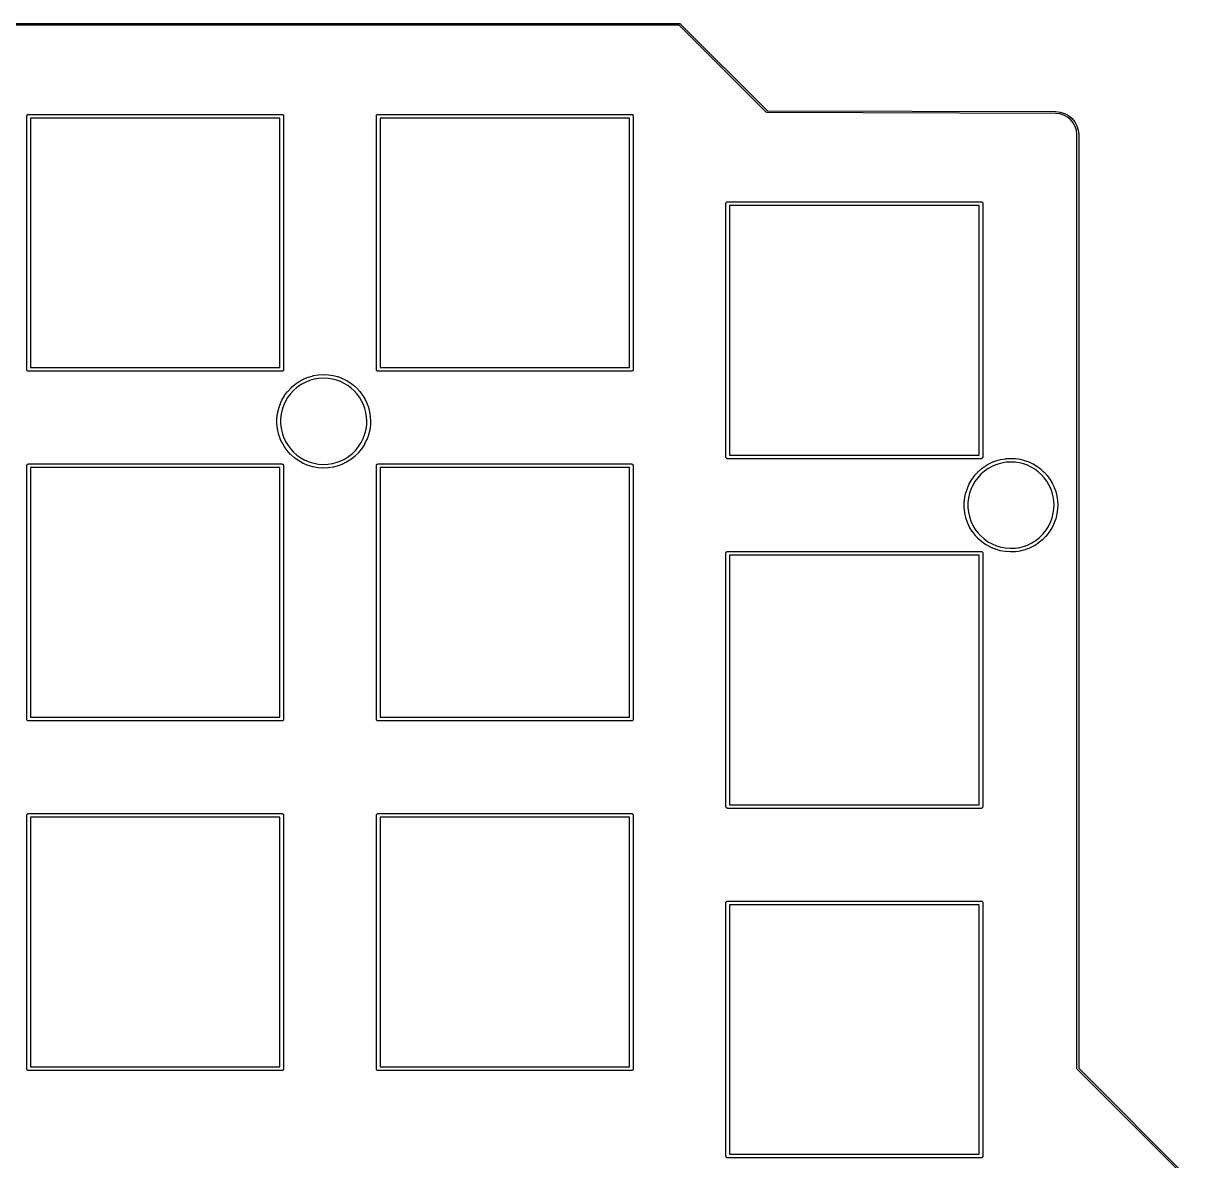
# Model space of a CAD drawing. Extents: x 42 to 225, y -149 to -35.
# Drawn here: x 142.2 to 205.9, y -96.8 to -34.8 of the extents above; entities that cross this region are included whole.
import ezdxf

# ---------------------------------------------------------------- set-up
doc = ezdxf.new("R2010")
doc.units = 0
doc.layers.add('BLACK', color=7, linetype='CONTINUOUS')

msp = doc.modelspace()

# ---------------------------------------------------------------- linework, layer by layer
at = {"layer": 'BLACK', "linetype": 'CONTINUOUS'}
for p, q in [((82.7213, -34.8396), (177.971, -34.8396)), ((177.953, -34.9396), (82.724, -34.9396)), ((182.699, -39.6857), (177.953, -34.9396)), ((177.971, -34.8396), (177.974, -34.8394)), ((177.974, -34.8394), (177.976, -34.8396)), ((177.976, -34.8396), (177.976, -34.8396)), ((177.976, -34.8396), (177.984, -34.8403)), ((177.984, -34.8403), (177.993, -34.8432)), ((177.993, -34.8432), (178.002, -34.8478)), ((178.002, -34.8478), (178.009, -34.8541)), ((178.009, -34.8541), (178.011, -34.856)), ((178.011, -34.856), (182.757, -39.6022)), ((142.397, -39.896), (142.399, -39.8764)), ((142.398, -39.9009), (142.397, -39.896)), ((142.398, -53.6909), (142.398, -39.9009)), ((142.399, -39.8764), (142.405, -39.8575)), ((142.405, -39.8575), (142.414, -39.8401)), ((142.414, -39.8401), (142.427, -39.8249)), ((142.427, -39.8249), (142.442, -39.8124)), ((142.442, -39.8124), (142.459, -39.8031)), ((142.459, -39.8031), (142.478, -39.7974)), ((142.478, -39.7974), (142.493, -39.796)), ((142.493, -39.796), (142.498, -39.7955)), ((142.498, -39.7955), (142.502, -39.796)), ((142.502, -39.796), (156.292, -39.796)), ((142.598, -39.996), (142.598, -53.5958)), ((156.197, -39.996), (142.598, -39.996)), ((156.197, -53.5958), (156.197, -39.996)), ((156.292, -39.796), (156.297, -39.7955)), ((156.297, -39.7955), (156.302, -39.796)), ((156.302, -39.796), (156.317, -39.7974)), ((156.317, -39.7974), (156.336, -39.8031)), ((156.336, -39.8031), (156.353, -39.8124)), ((156.353, -39.8124), (156.368, -39.8249)), ((156.368, -39.8249), (156.381, -39.8401)), ((156.381, -39.8401), (156.39, -39.8575)), ((156.39, -39.8575), (156.396, -39.8764)), ((156.396, -39.8764), (156.398, -39.896)), ((156.398, -39.896), (156.397, -39.9009)), ((156.397, -39.9009), (156.397, -53.6909)), ((161.447, -39.896), (161.449, -39.8764)), ((161.448, -39.9009), (161.447, -39.896)), ((161.448, -53.6909), (161.448, -39.9009)), ((161.449, -39.8764), (161.455, -39.8575)), ((161.455, -39.8575), (161.464, -39.8401)), ((161.464, -39.8401), (161.477, -39.8249)), ((161.477, -39.8249), (161.492, -39.8124)), ((161.492, -39.8124), (161.509, -39.8031)), ((161.509, -39.8031), (161.528, -39.7974)), ((161.528, -39.7974), (161.543, -39.796)), ((161.543, -39.796), (161.548, -39.7955)), ((161.548, -39.7955), (161.552, -39.796)), ((161.552, -39.796), (175.342, -39.796)), ((161.648, -39.996), (161.648, -53.5958)), ((175.247, -39.996), (161.648, -39.996)), ((175.247, -53.5958), (175.247, -39.996)), ((175.342, -39.796), (175.347, -39.7955)), ((175.347, -39.7955), (175.352, -39.796)), ((175.352, -39.796), (175.367, -39.7974)), ((175.367, -39.7974), (175.386, -39.8031)), ((175.386, -39.8031), (175.403, -39.8124)), ((175.403, -39.8124), (175.418, -39.8249)), ((175.418, -39.8249), (175.431, -39.8401)), ((175.431, -39.8401), (175.44, -39.8575)), ((175.44, -39.8575), (175.446, -39.8764)), ((175.446, -39.8764), (175.448, -39.896)), ((175.448, -39.896), (175.447, -39.9009)), ((175.447, -39.9009), (175.447, -53.6909)), ((182.701, -39.6875), (182.699, -39.6857)), ((182.703, -39.6891), (182.701, -39.6875)), ((182.703, -39.6892), (182.703, -39.6891)), ((182.705, -39.691), (182.703, -39.6892)), ((182.708, -39.6938), (182.705, -39.691)), ((182.708, -39.6939), (182.708, -39.6938)), ((182.708, -39.6938), (182.708, -39.6938)), ((182.713, -39.6963), (182.708, -39.6939)), ((182.717, -39.6985), (182.713, -39.6963)), ((182.722, -39.7), (182.717, -39.6985)), ((182.717, -39.6985), (182.717, -39.6985)), ((182.717, -39.6985), (182.717, -39.6985)), ((182.726, -39.7014), (182.722, -39.7)), ((182.731, -39.7019), (182.726, -39.7014)), ((182.726, -39.7014), (182.726, -39.7014)), ((182.726, -39.7014), (182.726, -39.7014)), ((182.734, -39.7021), (182.731, -39.7019)), ((182.736, -39.7024), (182.734, -39.7021)), ((182.734, -39.7021), (182.734, -39.7021)), ((182.739, -39.7021), (182.736, -39.7024)), ((198.462, -39.7486), (182.739, -39.7021)), ((182.757, -39.6022), (198.467, -39.6486)), ((198.69, -39.7709), (198.462, -39.7486)), ((198.467, -39.6486), (198.469, -39.6488)), ((198.469, -39.6488), (198.469, -39.6488)), ((198.469, -39.6488), (198.704, -39.6719)), ((198.906, -39.8364), (198.69, -39.7709)), ((198.704, -39.6719), (198.704, -39.6719)), ((198.704, -39.6719), (198.704, -39.6719)), ((198.704, -39.6719), (198.705, -39.672)), ((198.705, -39.672), (198.709, -39.6729)), ((198.709, -39.6729), (198.714, -39.6738)), ((198.714, -39.6738), (198.94, -39.742)), ((199.106, -39.9426), (198.906, -39.8364)), ((198.94, -39.742), (198.94, -39.742)), ((198.94, -39.742), (198.941, -39.7422)), ((198.941, -39.7422), (198.945, -39.744)), ((198.945, -39.744), (198.949, -39.7458)), ((198.949, -39.7458), (199.158, -39.8566)), ((199.282, -40.0857), (199.106, -39.9426)), ((199.158, -39.8566), (199.158, -39.8566)), ((199.158, -39.8566), (199.158, -39.857)), ((199.158, -39.857), (199.162, -39.8595)), ((199.162, -39.8595), (199.166, -39.862)), ((199.166, -39.862), (199.349, -40.0113)), ((199.426, -40.2601), (199.282, -40.0857)), ((199.349, -40.0113), (199.349, -40.0113)), ((199.349, -40.0113), (199.349, -40.0113)), ((199.349, -40.0113), (199.349, -40.0117)), ((199.349, -40.0117), (199.352, -40.0149)), ((199.352, -40.0149), (199.356, -40.0182)), ((199.356, -40.0182), (199.506, -40.2001)), ((199.534, -40.4592), (199.426, -40.2601)), ((199.506, -40.2001), (199.506, -40.2001)), ((199.506, -40.2001), (199.506, -40.2001)), ((199.506, -40.2001), (199.507, -40.2007)), ((199.507, -40.2007), (199.509, -40.2044)), ((199.509, -40.2044), (199.512, -40.2082)), ((199.512, -40.2082), (199.624, -40.4159)), ((199.601, -40.6754), (199.534, -40.4592)), ((199.624, -40.9013), (199.601, -40.6754)), ((199.624, -40.4159), (199.624, -40.4159)), ((199.624, -40.4159), (199.624, -40.416)), ((199.624, -40.416), (199.624, -40.4166)), ((199.624, -40.4166), (199.626, -40.4207)), ((199.626, -40.4207), (199.628, -40.4249)), ((199.628, -40.4249), (199.698, -40.6505)), ((199.698, -40.6505), (199.698, -40.6512)), ((199.698, -40.6512), (199.699, -40.6556)), ((199.699, -40.6556), (199.699, -40.6601)), ((199.699, -40.6601), (199.724, -40.8887)), ((199.624, -91.7862), (199.624, -40.9013)), ((199.724, -40.8887), (199.724, -40.8888)), ((199.724, -40.8888), (199.724, -40.8962)), ((199.724, -40.8962), (199.724, -91.7679)), ((180.559, -44.5656), (180.578, -44.5599)), ((180.578, -44.5599), (180.593, -44.5585)), ((180.593, -44.5585), (180.598, -44.558)), ((180.598, -44.558), (180.602, -44.5585)), ((180.602, -44.5585), (194.392, -44.5585)), ((194.392, -44.5585), (194.397, -44.558)), ((194.397, -44.558), (194.402, -44.5585)), ((194.402, -44.5585), (194.417, -44.5599)), ((194.417, -44.5599), (194.436, -44.5656)), ((180.497, -44.6585), (180.499, -44.6389)), ((180.498, -44.6634), (180.497, -44.6585)), ((180.498, -58.4534), (180.498, -44.6634)), ((180.499, -44.6389), (180.505, -44.62)), ((180.505, -44.62), (180.514, -44.6026)), ((180.514, -44.6026), (180.527, -44.5874)), ((180.527, -44.5874), (180.542, -44.5749)), ((180.542, -44.5749), (180.559, -44.5656)), ((180.698, -44.7585), (180.698, -58.3583)), ((194.297, -44.7585), (180.698, -44.7585)), ((194.297, -58.3583), (194.297, -44.7585)), ((194.436, -44.5656), (194.453, -44.5749)), ((194.453, -44.5749), (194.468, -44.5874)), ((194.468, -44.5874), (194.481, -44.6026)), ((194.481, -44.6026), (194.49, -44.62)), ((194.49, -44.62), (194.496, -44.6389)), ((194.496, -44.6389), (194.498, -44.6585)), ((194.498, -44.6585), (194.497, -44.6634)), ((194.497, -44.6634), (194.497, -58.4534)), ((142.397, -53.6958), (142.398, -53.6909)), ((142.399, -53.7154), (142.397, -53.6958)), ((142.405, -53.7342), (142.399, -53.7154)), ((142.414, -53.7516), (142.405, -53.7342)), ((142.427, -53.7668), (142.414, -53.7516)), ((142.442, -53.7793), (142.427, -53.7668)), ((142.459, -53.7886), (142.442, -53.7793)), ((142.478, -53.7943), (142.459, -53.7886)), ((142.498, -53.7963), (142.478, -53.7943)), ((142.502, -53.7958), (142.498, -53.7963)), ((156.292, -53.7958), (142.502, -53.7958)), ((142.598, -53.5958), (156.197, -53.5958)), ((156.297, -53.7963), (156.292, -53.7958)), ((156.302, -53.7958), (156.297, -53.7963)), ((156.317, -53.7943), (156.302, -53.7958)), ((156.336, -53.7886), (156.317, -53.7943)), ((156.353, -53.7793), (156.336, -53.7886)), ((156.368, -53.7668), (156.353, -53.7793)), ((156.381, -53.7516), (156.368, -53.7668)), ((156.39, -53.7342), (156.381, -53.7516)), ((156.396, -53.7154), (156.39, -53.7342)), ((156.398, -53.6958), (156.396, -53.7154)), ((156.397, -53.6909), (156.398, -53.6958)), ((157.738, -54.1129), (157.739, -54.1124)), ((157.739, -54.1124), (157.744, -54.1111)), ((157.744, -54.1111), (157.748, -54.1093)), ((157.748, -54.1093), (158.007, -54.035)), ((158.007, -54.035), (158.009, -54.0346)), ((158.009, -54.0346), (158.014, -54.0338)), ((158.014, -54.0338), (158.018, -54.0325)), ((158.018, -54.0325), (158.287, -53.9869)), ((158.287, -53.9869), (158.288, -53.9867)), ((158.288, -53.9867), (158.293, -53.9864)), ((158.293, -53.9864), (158.298, -53.9857)), ((158.298, -53.9857), (158.572, -53.9703)), ((158.572, -53.9703), (158.574, -53.97)), ((158.574, -53.97), (158.584, -53.97)), ((158.584, -53.97), (158.587, -53.9703)), ((158.587, -53.9703), (158.835, -53.9828)), ((158.835, -53.9828), (158.836, -53.9829)), ((158.836, -53.9829), (158.841, -53.9836)), ((158.841, -53.9836), (158.845, -53.9838)), ((158.845, -53.9838), (159.088, -54.0209)), ((159.088, -54.0209), (159.09, -54.0211)), ((159.09, -54.0211), (159.094, -54.0223)), ((159.094, -54.0223), (159.098, -54.0229)), ((159.098, -54.0229), (159.333, -54.0833)), ((159.333, -54.0833), (159.334, -54.0837)), ((159.334, -54.0837), (159.338, -54.0852)), ((159.338, -54.0852), (159.342, -54.0862)), ((159.342, -54.0862), (159.567, -54.1686)), ((161.447, -53.6958), (161.448, -53.6909)), ((161.449, -53.7154), (161.447, -53.6958)), ((161.455, -53.7342), (161.449, -53.7154)), ((161.464, -53.7516), (161.455, -53.7342)), ((161.477, -53.7668), (161.464, -53.7516)), ((161.492, -53.7793), (161.477, -53.7668)), ((161.509, -53.7886), (161.492, -53.7793)), ((161.528, -53.7943), (161.509, -53.7886)), ((161.548, -53.7963), (161.528, -53.7943)), ((161.552, -53.7958), (161.548, -53.7963)), ((175.342, -53.7958), (161.552, -53.7958)), ((161.648, -53.5958), (175.247, -53.5958)), ((175.347, -53.7963), (175.342, -53.7958)), ((175.352, -53.7958), (175.347, -53.7963)), ((175.367, -53.7943), (175.352, -53.7958)), ((175.386, -53.7886), (175.367, -53.7943)), ((175.403, -53.7793), (175.386, -53.7886)), ((175.418, -53.7668), (175.403, -53.7793)), ((175.431, -53.7516), (175.418, -53.7668)), ((175.44, -53.7342), (175.431, -53.7516)), ((175.446, -53.7154), (175.44, -53.7342)), ((175.448, -53.6958), (175.446, -53.7154)), ((175.447, -53.6909), (175.448, -53.6958)), ((156.617, -54.8921), (156.799, -54.6947)), ((156.799, -54.6947), (156.8, -54.6937)), ((156.8, -54.6937), (156.803, -54.6906)), ((156.803, -54.6906), (156.807, -54.6871)), ((156.807, -54.6871), (157.008, -54.5116)), ((157.135, -54.6661), (156.942, -54.8344)), ((157.008, -54.5116), (157.009, -54.5107)), ((157.009, -54.5107), (157.013, -54.508)), ((157.013, -54.508), (157.017, -54.5049)), ((157.017, -54.5049), (157.236, -54.3527)), ((157.346, -54.52), (157.135, -54.6661)), ((157.236, -54.3527), (157.237, -54.3519)), ((157.237, -54.3519), (157.241, -54.3496)), ((157.241, -54.3496), (157.245, -54.347)), ((157.245, -54.347), (157.48, -54.2193)), ((157.571, -54.3976), (157.346, -54.52)), ((157.48, -54.2193), (157.481, -54.2187)), ((157.481, -54.2187), (157.485, -54.2169)), ((157.485, -54.2169), (157.49, -54.2146)), ((157.49, -54.2146), (157.738, -54.1129)), ((157.808, -54.3001), (157.571, -54.3976)), ((158.057, -54.2288), (157.808, -54.3001)), ((158.315, -54.185), (158.057, -54.2288)), ((158.58, -54.1701), (158.315, -54.185)), ((158.82, -54.1823), (158.58, -54.1701)), ((159.053, -54.2179), (158.82, -54.1823)), ((159.278, -54.2758), (159.053, -54.2179)), ((159.494, -54.3548), (159.278, -54.2758)), ((159.699, -54.4537), (159.494, -54.3548)), ((159.567, -54.1686), (159.569, -54.1691)), ((159.569, -54.1691), (159.572, -54.171)), ((159.572, -54.171), (159.576, -54.1724)), ((159.576, -54.1724), (159.791, -54.2756)), ((159.893, -54.5714), (159.699, -54.4537)), ((159.791, -54.2756), (159.792, -54.2762)), ((159.792, -54.2762), (159.795, -54.2784)), ((159.795, -54.2784), (159.799, -54.2802)), ((159.799, -54.2802), (160.001, -54.403)), ((160.074, -54.7067), (159.893, -54.5714)), ((160.001, -54.403), (160.002, -54.4037)), ((160.002, -54.4037), (160.005, -54.4062)), ((160.005, -54.4062), (160.009, -54.4083)), ((160.009, -54.4083), (160.198, -54.5494)), ((160.241, -54.8584), (160.074, -54.7067)), ((160.198, -54.5494), (160.199, -54.5502)), ((160.199, -54.5502), (160.202, -54.553)), ((160.202, -54.553), (160.205, -54.5555)), ((160.205, -54.5555), (160.379, -54.7136)), ((160.379, -54.7136), (160.38, -54.7145)), ((160.38, -54.7145), (160.383, -54.7176)), ((160.383, -54.7176), (160.386, -54.7203)), ((160.386, -54.7203), (160.544, -54.8943)), ((156.225, -55.5407), (156.302, -55.3729)), ((156.302, -55.3729), (156.303, -55.3716)), ((156.303, -55.3716), (156.305, -55.3682)), ((156.305, -55.3682), (156.306, -55.3646)), ((156.306, -55.3646), (156.443, -55.1277)), ((156.443, -55.1277), (156.444, -55.1265)), ((156.444, -55.1265), (156.447, -55.1226)), ((156.447, -55.1226), (156.449, -55.1184)), ((156.449, -55.1184), (156.61, -54.9006)), ((156.613, -55.2325), (156.482, -55.4605)), ((156.61, -54.8994), (156.614, -54.8959)), ((156.61, -54.9006), (156.61, -54.8994)), ((156.767, -55.0236), (156.613, -55.2325)), ((156.614, -54.8959), (156.617, -54.8921)), ((156.942, -54.8344), (156.767, -55.0236)), ((160.393, -55.0253), (160.241, -54.8584)), ((160.528, -55.2062), (160.393, -55.0253)), ((160.646, -55.4), (160.528, -55.2062)), ((160.544, -54.8943), (160.545, -54.8954)), ((160.545, -54.8954), (160.547, -54.8987)), ((160.547, -54.8987), (160.55, -54.9017)), ((160.55, -54.9017), (160.691, -55.0903)), ((160.691, -55.0903), (160.692, -55.0914)), ((160.692, -55.0914), (160.694, -55.095)), ((160.694, -55.095), (160.696, -55.0983)), ((160.696, -55.0983), (160.819, -55.3003)), ((160.819, -55.3003), (160.82, -55.3015)), ((160.82, -55.3015), (160.822, -55.3052)), ((160.822, -55.3052), (160.824, -55.3088)), ((160.824, -55.3088), (160.927, -55.523)), ((156.066, -56.0865), (156.127, -55.8209)), ((156.127, -55.8195), (156.129, -55.8149)), ((156.127, -55.8209), (156.127, -55.8195)), ((156.129, -55.8149), (156.13, -55.8101)), ((156.13, -55.8101), (156.221, -55.5494)), ((156.221, -55.5494), (156.222, -55.5481)), ((156.222, -55.5481), (156.224, -55.5445)), ((156.224, -55.5445), (156.225, -55.5407)), ((156.321, -55.8709), (156.263, -56.1256)), ((156.409, -55.6199), (156.321, -55.8709)), ((156.482, -55.4605), (156.409, -55.6199)), ((160.745, -55.6053), (160.646, -55.4)), ((160.824, -55.8212), (160.745, -55.6053)), ((160.881, -56.0463), (160.824, -55.8212)), ((160.927, -55.523), (160.927, -55.5242)), ((160.927, -55.5242), (160.929, -55.5282)), ((160.929, -55.5282), (160.931, -55.532)), ((160.931, -55.532), (161.013, -55.7571)), ((161.013, -55.7571), (161.014, -55.7584)), ((161.014, -55.7584), (161.015, -55.7625)), ((161.015, -55.7625), (161.016, -55.7665)), ((161.016, -55.7665), (161.076, -56.0013)), ((161.076, -56.0013), (161.077, -56.0027)), ((161.077, -56.0027), (161.077, -56.007)), ((161.077, -56.007), (161.078, -56.0112)), ((161.078, -56.0112), (161.116, -56.2544)), ((156.032, -56.6444), (156.033, -56.3764)), ((156.033, -56.6492), (156.032, -56.6444)), ((156.033, -56.375), (156.034, -56.3702)), ((156.033, -56.3764), (156.033, -56.375)), ((156.033, -56.654), (156.033, -56.6492)), ((156.033, -56.6553), (156.033, -56.654)), ((156.061, -56.9209), (156.033, -56.6553)), ((156.034, -56.3654), (156.065, -56.0974)), ((156.034, -56.3702), (156.034, -56.3654)), ((156.065, -56.096), (156.066, -56.0913)), ((156.065, -56.0974), (156.065, -56.096)), ((156.066, -56.0913), (156.066, -56.0865)), ((156.233, -56.3826), (156.232, -56.6397)), ((156.232, -56.6397), (156.259, -56.8944)), ((156.263, -56.1256), (156.233, -56.3826)), ((160.917, -56.2796), (160.881, -56.0463)), ((160.929, -56.5206), (160.917, -56.2796)), ((160.923, -56.6961), (160.929, -56.5206)), ((161.116, -56.2544), (161.116, -56.2558)), ((161.116, -56.2558), (161.116, -56.2601)), ((161.116, -56.2601), (161.117, -56.2645)), ((161.117, -56.2645), (161.129, -56.515)), ((161.129, -56.5238), (161.122, -56.7083)), ((161.129, -56.515), (161.129, -56.5164)), ((161.129, -56.5164), (161.129, -56.52)), ((161.129, -56.52), (161.129, -56.5238)), ((156.062, -56.9256), (156.061, -56.9209)), ((156.063, -56.9303), (156.062, -56.9256)), ((156.063, -56.9317), (156.063, -56.9303)), ((156.12, -57.1924), (156.063, -56.9317)), ((156.121, -57.197), (156.12, -57.1924)), ((156.122, -57.2016), (156.121, -57.197)), ((156.123, -57.2029), (156.122, -57.2016)), ((156.208, -57.4564), (156.123, -57.2029)), ((156.259, -56.8944), (156.314, -57.1445)), ((156.314, -57.1445), (156.395, -57.3876)), ((160.737, -57.4507), (160.826, -57.2091)), ((160.826, -57.2091), (160.888, -56.9572)), ((160.888, -56.9572), (160.923, -56.6961)), ((161.016, -57.2729), (160.923, -57.5249)), ((161.017, -57.2683), (161.016, -57.2729)), ((161.018, -57.2637), (161.017, -57.2683)), ((161.019, -57.2624), (161.018, -57.2637)), ((161.084, -56.9998), (161.019, -57.2624)), ((161.086, -56.9902), (161.084, -56.9949)), ((161.084, -56.9949), (161.084, -56.9998)), ((161.122, -56.7176), (161.086, -56.9888)), ((161.086, -56.9888), (161.086, -56.9902)), ((161.122, -56.7083), (161.122, -56.7097)), ((161.122, -56.7097), (161.122, -56.7136)), ((161.122, -56.7136), (161.122, -56.7176)), ((156.209, -57.4608), (156.208, -57.4564)), ((156.211, -57.4653), (156.209, -57.4608)), ((156.212, -57.4666), (156.211, -57.4653)), ((156.324, -57.7103), (156.212, -57.4666)), ((156.327, -57.7145), (156.324, -57.7103)), ((156.329, -57.7188), (156.327, -57.7145)), ((156.329, -57.72), (156.329, -57.7188)), ((156.469, -57.9517), (156.329, -57.72)), ((156.395, -57.3876), (156.503, -57.6214)), ((156.503, -57.6214), (156.638, -57.8435)), ((156.638, -57.8435), (156.798, -58.0524)), ((160.323, -58.0948), (160.484, -57.8956)), ((160.484, -57.8956), (160.623, -57.6802)), ((160.623, -57.6802), (160.737, -57.4507)), ((160.794, -57.7837), (160.65, -58.0083)), ((160.796, -57.7795), (160.794, -57.7837)), ((160.799, -57.7755), (160.796, -57.7795)), ((160.919, -57.535), (160.799, -57.7743)), ((160.799, -57.7743), (160.799, -57.7755)), ((160.92, -57.5305), (160.919, -57.535)), ((160.922, -57.5262), (160.92, -57.5305)), ((160.923, -57.5249), (160.922, -57.5262)), ((156.472, -57.9556), (156.469, -57.9517)), ((156.475, -57.9597), (156.472, -57.9556)), ((156.475, -57.9608), (156.475, -57.9597)), ((156.642, -58.1779), (156.475, -57.9608)), ((156.645, -58.1808), (156.642, -58.1779)), ((156.647, -58.184), (156.645, -58.1808)), ((156.648, -58.185), (156.647, -58.184)), ((156.774, -58.3204), (156.648, -58.185)), ((156.777, -58.3231), (156.774, -58.3204)), ((156.779, -58.326), (156.777, -58.3231)), ((156.78, -58.327), (156.779, -58.326)), ((156.986, -58.511), (156.78, -58.327)), ((156.798, -58.0524), (156.917, -58.181)), ((156.917, -58.181), (157.115, -58.3581)), ((156.99, -58.5139), (156.986, -58.511)), ((156.994, -58.5172), (156.99, -58.5139)), ((156.995, -58.518), (156.994, -58.5172)), ((157.217, -58.6757), (156.995, -58.518)), ((157.115, -58.3581), (157.328, -58.5094)), ((157.328, -58.5094), (157.555, -58.6348)), ((159.717, -58.576), (159.939, -58.437)), ((159.939, -58.437), (160.141, -58.276)), ((160.27, -58.4291), (160.059, -58.597)), ((160.141, -58.276), (160.323, -58.0948)), ((160.273, -58.4257), (160.27, -58.4291)), ((160.277, -58.4227), (160.273, -58.4257)), ((160.278, -58.4218), (160.277, -58.4227)), ((160.468, -58.2329), (160.278, -58.4218)), ((160.471, -58.2292), (160.468, -58.2329)), ((160.475, -58.2259), (160.471, -58.2292)), ((160.476, -58.2248), (160.475, -58.2259)), ((160.643, -58.0171), (160.476, -58.2248)), ((160.646, -58.0131), (160.643, -58.0171)), ((160.649, -58.0094), (160.646, -58.0131)), ((160.65, -58.0083), (160.649, -58.0094)), ((180.497, -58.4583), (180.498, -58.4534)), ((180.499, -58.4779), (180.497, -58.4583)), ((180.505, -58.4967), (180.499, -58.4779)), ((180.514, -58.5141), (180.505, -58.4967)), ((180.522, -58.5243), (180.514, -58.5141)), ((180.527, -58.5293), (180.522, -58.5243)), ((180.542, -58.5418), (180.527, -58.5293)), ((180.559, -58.5511), (180.542, -58.5418)), ((180.578, -58.5568), (180.559, -58.5511)), ((180.598, -58.5588), (180.578, -58.5568)), ((180.602, -58.5583), (180.598, -58.5588)), ((194.392, -58.5583), (180.602, -58.5583)), ((180.698, -58.3583), (194.297, -58.3583)), ((194.397, -58.5588), (194.392, -58.5583)), ((194.402, -58.5583), (194.397, -58.5588)), ((194.417, -58.5568), (194.402, -58.5583)), ((194.436, -58.5511), (194.417, -58.5568)), ((194.453, -58.5418), (194.436, -58.5511)), ((194.468, -58.5293), (194.453, -58.5418)), ((194.481, -58.5141), (194.468, -58.5293)), ((194.49, -58.4967), (194.481, -58.5141)), ((194.496, -58.4779), (194.49, -58.4967)), ((194.498, -58.4583), (194.496, -58.4779)), ((194.497, -58.4534), (194.498, -58.4583)), ((195.468, -58.6025), (195.737, -58.5569)), ((195.737, -58.5569), (195.738, -58.5567)), ((195.738, -58.5567), (195.743, -58.5564)), ((195.743, -58.5564), (195.748, -58.5556)), ((195.748, -58.5556), (196.022, -58.5403)), ((196.022, -58.5403), (196.024, -58.54)), ((196.024, -58.54), (196.034, -58.54)), ((196.034, -58.54), (196.037, -58.5402)), ((196.037, -58.5402), (196.276, -58.5521)), ((196.276, -58.5521), (196.278, -58.5522)), ((196.278, -58.5522), (196.282, -58.5529)), ((196.282, -58.5529), (196.286, -58.5531)), ((196.286, -58.5531), (196.524, -58.5886)), ((142.397, -58.946), (142.399, -58.9264)), ((142.398, -58.9509), (142.397, -58.946)), ((142.398, -72.7409), (142.398, -58.9509)), ((142.399, -58.9264), (142.405, -58.9075)), ((142.405, -58.9075), (142.414, -58.8901)), ((142.414, -58.8901), (142.427, -58.8749)), ((142.427, -58.8749), (142.442, -58.8624)), ((142.442, -58.8624), (142.459, -58.8531)), ((142.459, -58.8531), (142.478, -58.8474)), ((142.478, -58.8474), (142.493, -58.846)), ((142.493, -58.846), (142.498, -58.8455)), ((142.498, -58.8455), (142.502, -58.846)), ((142.502, -58.846), (156.292, -58.846)), ((142.598, -59.046), (142.598, -72.6458)), ((156.197, -59.046), (142.598, -59.046)), ((156.197, -72.6458), (156.197, -59.046)), ((156.292, -58.846), (156.297, -58.8455)), ((156.297, -58.8455), (156.302, -58.846)), ((156.302, -58.846), (156.317, -58.8474)), ((156.317, -58.8474), (156.336, -58.8531)), ((156.336, -58.8531), (156.353, -58.8624)), ((156.353, -58.8624), (156.368, -58.8749)), ((156.368, -58.8749), (156.381, -58.8901)), ((156.381, -58.8901), (156.39, -58.9075)), ((156.39, -58.9075), (156.396, -58.9264)), ((156.396, -58.9264), (156.398, -58.946)), ((156.398, -58.946), (156.397, -58.9509)), ((156.397, -58.9509), (156.397, -72.7409)), ((157.221, -58.6781), (157.217, -58.6757)), ((157.225, -58.6809), (157.221, -58.6781)), ((157.227, -58.6816), (157.225, -58.6809)), ((157.462, -58.8124), (157.227, -58.6816)), ((157.467, -58.8143), (157.462, -58.8124)), ((157.471, -58.8166), (157.467, -58.8143)), ((157.472, -58.8172), (157.471, -58.8166)), ((157.72, -58.9206), (157.472, -58.8172)), ((157.555, -58.6348), (157.792, -58.734)), ((157.724, -58.922), (157.72, -58.9206)), ((157.729, -58.9239), (157.724, -58.922)), ((157.73, -58.9243), (157.729, -58.9239)), ((157.986, -58.9999), (157.73, -58.9243)), ((157.792, -58.734), (158.037, -58.8065)), ((157.991, -59.0008), (157.986, -58.9999)), ((157.995, -59.0021), (157.991, -59.0008)), ((157.997, -59.0024), (157.995, -59.0021)), ((158.259, -59.0497), (157.997, -59.0024)), ((158.037, -58.8065), (158.289, -58.8519)), ((158.264, -59.0501), (158.259, -59.0497)), ((158.269, -59.051), (158.264, -59.0501)), ((158.27, -59.0511), (158.269, -59.051)), ((158.537, -59.0696), (158.27, -59.0511)), ((158.289, -58.8519), (158.545, -58.8697)), ((158.542, -59.0694), (158.537, -59.0696)), ((158.546, -59.0698), (158.542, -59.0694)), ((158.545, -58.8697), (158.802, -58.8593)), ((158.548, -59.0697), (158.546, -59.0698)), ((158.816, -59.059), (158.548, -59.0697)), ((158.802, -58.8593), (159.059, -58.8205)), ((158.821, -59.0583), (158.816, -59.059)), ((158.826, -59.0581), (158.821, -59.0583)), ((158.827, -59.0579), (158.826, -59.0581)), ((159.094, -59.0174), (158.827, -59.0579)), ((159.059, -58.8205), (159.313, -58.7523)), ((159.099, -59.0162), (159.094, -59.0174)), ((159.104, -59.0155), (159.099, -59.0162)), ((159.105, -59.0151), (159.104, -59.0155)), ((159.37, -58.9443), (159.105, -59.0151)), ((159.313, -58.7523), (159.478, -58.6914)), ((159.373, -58.9429), (159.37, -58.9443)), ((159.377, -58.942), (159.373, -58.9429)), ((159.378, -58.9415), (159.377, -58.942)), ((159.552, -58.8773), (159.378, -58.9415)), ((159.478, -58.6914), (159.717, -58.576)), ((159.555, -58.8755), (159.552, -58.8773)), ((159.559, -58.8742), (159.555, -58.8755)), ((159.56, -58.8736), (159.559, -58.8742)), ((159.809, -58.7537), (159.56, -58.8736)), ((159.813, -58.7512), (159.809, -58.7537)), ((159.818, -58.7491), (159.813, -58.7512)), ((159.819, -58.7483), (159.818, -58.7491)), ((160.05, -58.6034), (159.819, -58.7483)), ((160.053, -58.6004), (160.05, -58.6034)), ((160.058, -58.5978), (160.053, -58.6004)), ((160.059, -58.597), (160.058, -58.5978)), ((161.447, -58.946), (161.449, -58.9264)), ((161.448, -58.9509), (161.447, -58.946)), ((161.448, -72.7409), (161.448, -58.9509)), ((161.449, -58.9264), (161.455, -58.9075)), ((161.455, -58.9075), (161.464, -58.8901)), ((161.464, -58.8901), (161.477, -58.8749)), ((161.477, -58.8749), (161.492, -58.8624)), ((161.492, -58.8624), (161.509, -58.8531)), ((161.509, -58.8531), (161.528, -58.8474)), ((161.528, -58.8474), (161.543, -58.846)), ((161.543, -58.846), (161.548, -58.8455)), ((161.548, -58.8455), (161.552, -58.846)), ((161.552, -58.846), (175.342, -58.846)), ((161.648, -59.046), (161.648, -72.6458)), ((175.247, -59.046), (161.648, -59.046)), ((175.247, -72.6458), (175.247, -59.046)), ((175.342, -58.846), (175.347, -58.8455)), ((175.347, -58.8455), (175.352, -58.846)), ((175.352, -58.846), (175.367, -58.8474)), ((175.367, -58.8474), (175.386, -58.8531)), ((175.386, -58.8531), (175.403, -58.8624)), ((175.403, -58.8624), (175.418, -58.8749)), ((175.418, -58.8749), (175.431, -58.8901)), ((175.431, -58.8901), (175.44, -58.9075)), ((175.44, -58.9075), (175.446, -58.9264)), ((175.446, -58.9264), (175.448, -58.946)), ((175.448, -58.946), (175.447, -58.9509)), ((175.447, -58.9509), (175.447, -72.7409)), ((194.257, -59.2571), (194.458, -59.0816)), ((194.458, -59.0816), (194.459, -59.0807)), ((194.459, -59.0807), (194.463, -59.078)), ((194.463, -59.078), (194.467, -59.0749)), ((194.467, -59.0749), (194.686, -58.9227)), ((194.796, -59.09), (194.585, -59.2361)), ((194.686, -58.9227), (194.687, -58.9219)), ((194.687, -58.9219), (194.691, -58.9196)), ((194.691, -58.9196), (194.695, -58.917)), ((194.695, -58.917), (194.93, -58.7893)), ((195.021, -58.9676), (194.796, -59.09)), ((194.93, -58.7893), (194.931, -58.7886)), ((194.931, -58.7886), (194.936, -58.7868)), ((194.936, -58.7868), (194.94, -58.7846)), ((194.94, -58.7846), (195.188, -58.6829)), ((195.258, -58.8701), (195.021, -58.9676)), ((195.188, -58.6829), (195.189, -58.6824)), ((195.189, -58.6824), (195.194, -58.6811)), ((195.194, -58.6811), (195.198, -58.6793)), ((195.198, -58.6793), (195.457, -58.605)), ((195.507, -58.7988), (195.258, -58.8701)), ((195.457, -58.605), (195.459, -58.6046)), ((195.459, -58.6046), (195.464, -58.6038)), ((195.464, -58.6038), (195.468, -58.6025)), ((195.765, -58.755), (195.507, -58.7988)), ((196.03, -58.7401), (195.765, -58.755)), ((196.262, -58.7516), (196.03, -58.7401)), ((196.49, -58.7857), (196.262, -58.7516)), ((196.713, -58.8417), (196.49, -58.7857)), ((196.524, -58.5886), (196.526, -58.5888)), ((196.526, -58.5888), (196.53, -58.5899)), ((196.53, -58.5899), (196.534, -58.5905)), ((196.534, -58.5905), (196.766, -58.6489)), ((196.929, -58.919), (196.713, -58.8417)), ((196.766, -58.6489), (196.768, -58.6492)), ((196.768, -58.6492), (196.772, -58.6507)), ((196.772, -58.6507), (196.776, -58.6517)), ((196.776, -58.6517), (197.001, -58.7323)), ((197.136, -59.0169), (196.929, -58.919)), ((197.001, -58.7323), (197.002, -58.7328)), ((197.002, -58.7328), (197.006, -58.7347)), ((197.006, -58.7347), (197.01, -58.7361)), ((197.01, -58.7361), (197.226, -58.8382)), ((197.333, -59.1349), (197.136, -59.0169)), ((197.226, -58.8382), (197.227, -58.8388)), ((197.227, -58.8388), (197.231, -58.841)), ((197.231, -58.841), (197.234, -58.8428)), ((197.234, -58.8428), (197.44, -58.9658)), ((197.519, -59.2723), (197.333, -59.1349)), ((197.44, -58.9658), (197.441, -58.9665)), ((197.441, -58.9665), (197.444, -58.9691)), ((197.444, -58.9691), (197.448, -58.9712)), ((197.448, -58.9712), (197.642, -59.1144)), ((197.642, -59.1144), (197.643, -59.1153)), ((197.643, -59.1153), (197.646, -59.1182)), ((197.646, -59.1182), (197.649, -59.1207)), ((197.649, -59.1207), (197.829, -59.2834)), ((193.756, -59.9345), (193.893, -59.6977)), ((193.893, -59.6977), (193.894, -59.6964)), ((193.894, -59.6964), (193.897, -59.6925)), ((193.897, -59.6925), (193.899, -59.6883)), ((193.899, -59.6883), (194.06, -59.4705)), ((194.063, -59.8025), (193.932, -60.0305)), ((194.06, -59.4694), (194.064, -59.4659)), ((194.06, -59.4705), (194.06, -59.4694)), ((194.217, -59.5936), (194.063, -59.8025)), ((194.064, -59.4659), (194.067, -59.462)), ((194.067, -59.462), (194.249, -59.2647)), ((194.392, -59.4044), (194.217, -59.5936)), ((194.249, -59.2647), (194.25, -59.2637)), ((194.25, -59.2637), (194.253, -59.2606)), ((194.253, -59.2606), (194.257, -59.2571)), ((194.585, -59.2361), (194.392, -59.4044)), ((197.691, -59.4284), (197.519, -59.2723)), ((197.847, -59.6007), (197.691, -59.4284)), ((197.829, -59.2834), (197.83, -59.2844)), ((197.83, -59.2844), (197.833, -59.2876)), ((197.833, -59.2876), (197.836, -59.2904)), ((197.836, -59.2904), (197.999, -59.4701)), ((197.984, -59.7863), (197.847, -59.6007)), ((198.102, -59.9834), (197.984, -59.7863)), ((197.999, -59.4701), (198, -59.4712)), ((198, -59.4712), (198.002, -59.4746)), ((198.002, -59.4746), (198.005, -59.4778)), ((198.005, -59.4778), (198.148, -59.6712)), ((198.148, -59.6712), (198.149, -59.6723)), ((198.149, -59.6723), (198.151, -59.676)), ((198.151, -59.676), (198.154, -59.6794)), ((198.154, -59.6794), (198.277, -59.885)), ((193.516, -60.6565), (193.577, -60.3909)), ((193.577, -60.3895), (193.579, -60.3849)), ((193.577, -60.3909), (193.577, -60.3895)), ((193.579, -60.3849), (193.58, -60.3801)), ((193.58, -60.3801), (193.671, -60.1194)), ((193.671, -60.1194), (193.672, -60.1181)), ((193.672, -60.1181), (193.674, -60.1145)), ((193.674, -60.1145), (193.675, -60.1107)), ((193.675, -60.1107), (193.752, -59.9428)), ((193.771, -60.4409), (193.713, -60.6956)), ((193.752, -59.9428), (193.753, -59.9416)), ((193.753, -59.9416), (193.755, -59.9382)), ((193.755, -59.9382), (193.756, -59.9345)), ((193.859, -60.1899), (193.771, -60.4409)), ((193.932, -60.0305), (193.859, -60.1899)), ((198.2, -60.1907), (198.102, -59.9834)), ((198.278, -60.4066), (198.2, -60.1907)), ((198.277, -59.885), (198.277, -59.8862)), ((198.277, -59.8862), (198.279, -59.89)), ((198.334, -60.6294), (198.278, -60.4066)), ((198.279, -59.89), (198.281, -59.8936)), ((198.281, -59.8936), (198.383, -60.1097)), ((198.383, -60.1097), (198.384, -60.1109)), ((198.384, -60.1109), (198.385, -60.1149)), ((198.385, -60.1149), (198.387, -60.1187)), ((198.387, -60.1187), (198.468, -60.3437)), ((198.468, -60.3437), (198.468, -60.345)), ((198.468, -60.345), (198.469, -60.3491)), ((198.469, -60.3491), (198.47, -60.3531)), ((198.47, -60.3531), (198.529, -60.5854)), ((193.482, -61.2144), (193.483, -60.9464)), ((193.483, -60.945), (193.484, -60.9402)), ((193.483, -60.9464), (193.483, -60.945)), ((193.484, -60.9354), (193.515, -60.6674)), ((193.484, -60.9402), (193.484, -60.9354)), ((193.515, -60.666), (193.516, -60.6613)), ((193.515, -60.6674), (193.515, -60.666)), ((193.516, -60.6613), (193.516, -60.6565)), ((193.683, -60.9526), (193.682, -61.2097)), ((193.713, -60.6956), (193.683, -60.9526)), ((198.368, -60.8577), (198.334, -60.6294)), ((198.379, -61.0906), (198.368, -60.8577)), ((198.373, -61.2661), (198.379, -61.0906)), ((198.529, -60.5854), (198.529, -60.5868)), ((198.529, -60.5868), (198.53, -60.5909)), ((198.53, -60.5909), (198.531, -60.595)), ((198.531, -60.595), (198.566, -60.8331)), ((198.566, -60.8331), (198.566, -60.8345)), ((198.566, -60.8345), (198.567, -60.8387)), ((198.567, -60.8387), (198.567, -60.8429)), ((198.567, -60.8429), (198.579, -61.085)), ((198.579, -61.0937), (198.572, -61.2783)), ((198.579, -61.085), (198.579, -61.0864)), ((198.579, -61.0864), (198.579, -61.0901)), ((198.579, -61.0901), (198.579, -61.0937)), ((193.483, -61.2192), (193.482, -61.2144)), ((193.483, -61.2239), (193.483, -61.2192)), ((193.483, -61.2253), (193.483, -61.2239)), ((193.511, -61.4909), (193.483, -61.2253)), ((193.512, -61.4956), (193.511, -61.4909)), ((193.513, -61.5003), (193.512, -61.4956)), ((193.513, -61.5017), (193.513, -61.5003)), ((193.57, -61.7624), (193.513, -61.5017)), ((193.682, -61.2097), (193.709, -61.4644)), ((193.709, -61.4644), (193.764, -61.7145)), ((193.764, -61.7145), (193.845, -61.9576)), ((198.276, -61.779), (198.338, -61.5272)), ((198.338, -61.5272), (198.373, -61.2661)), ((198.534, -61.5697), (198.469, -61.8324)), ((198.536, -61.5602), (198.534, -61.5649)), ((198.534, -61.5649), (198.534, -61.5697)), ((198.572, -61.2876), (198.536, -61.5588)), ((198.536, -61.5588), (198.536, -61.5602)), ((198.572, -61.2783), (198.572, -61.2797)), ((198.572, -61.2797), (198.572, -61.2836)), ((198.572, -61.2836), (198.572, -61.2876)), ((193.571, -61.7669), (193.57, -61.7624)), ((193.572, -61.7716), (193.571, -61.7669)), ((193.573, -61.7729), (193.572, -61.7716)), ((193.658, -62.0264), (193.573, -61.7729)), ((193.66, -62.0307), (193.658, -62.0264)), ((193.661, -62.0353), (193.66, -62.0307)), ((193.662, -62.0365), (193.661, -62.0353)), ((193.774, -62.2803), (193.662, -62.0365)), ((193.777, -62.2844), (193.774, -62.2803)), ((193.779, -62.2888), (193.777, -62.2844)), ((193.779, -62.29), (193.779, -62.2888)), ((193.919, -62.5216), (193.779, -62.29)), ((193.845, -61.9576), (193.953, -62.1914)), ((193.953, -62.1914), (194.088, -62.4135)), ((197.934, -62.4656), (198.073, -62.2502)), ((198.073, -62.2502), (198.187, -62.0207)), ((198.244, -62.3537), (198.1, -62.5782)), ((198.187, -62.0207), (198.276, -61.779)), ((198.246, -62.3495), (198.244, -62.3537)), ((198.249, -62.3455), (198.246, -62.3495)), ((198.369, -62.1049), (198.249, -62.3442)), ((198.249, -62.3442), (198.249, -62.3455)), ((198.37, -62.1005), (198.369, -62.1049)), ((198.372, -62.0962), (198.37, -62.1005)), ((198.373, -62.0949), (198.372, -62.0962)), ((198.466, -61.8429), (198.373, -62.0949)), ((198.467, -61.8382), (198.466, -61.8429)), ((198.468, -61.8337), (198.467, -61.8382)), ((198.469, -61.8324), (198.468, -61.8337)), ((193.922, -62.5255), (193.919, -62.5216)), ((193.925, -62.5297), (193.922, -62.5255)), ((193.925, -62.5308), (193.925, -62.5297)), ((194.092, -62.7479), (193.925, -62.5308)), ((194.088, -62.4135), (194.248, -62.6224)), ((194.095, -62.7508), (194.092, -62.7479)), ((194.097, -62.754), (194.095, -62.7508)), ((194.098, -62.755), (194.097, -62.754)), ((194.224, -62.8904), (194.098, -62.755)), ((194.227, -62.8931), (194.224, -62.8904)), ((194.229, -62.896), (194.227, -62.8931)), ((194.23, -62.897), (194.229, -62.896)), ((194.436, -63.081), (194.23, -62.897)), ((194.248, -62.6224), (194.367, -62.7509)), ((194.367, -62.7509), (194.565, -62.9281)), ((194.565, -62.9281), (194.778, -63.0793)), ((197.167, -63.146), (197.389, -63.007)), ((197.389, -63.007), (197.591, -62.8459)), ((197.72, -62.999), (197.509, -63.167)), ((197.591, -62.8459), (197.773, -62.6648)), ((197.723, -62.9957), (197.72, -62.999)), ((197.727, -62.9927), (197.723, -62.9957)), ((197.728, -62.9917), (197.727, -62.9927)), ((197.918, -62.8029), (197.728, -62.9917)), ((197.773, -62.6648), (197.934, -62.4656)), ((197.921, -62.7992), (197.918, -62.8029)), ((197.925, -62.7959), (197.921, -62.7992)), ((197.926, -62.7948), (197.925, -62.7959)), ((198.093, -62.5871), (197.926, -62.7948)), ((198.096, -62.5831), (198.093, -62.5871)), ((198.099, -62.5794), (198.096, -62.5831)), ((198.1, -62.5782), (198.099, -62.5794)), ((180.505, -63.67), (180.514, -63.6526)), ((180.514, -63.6526), (180.527, -63.6374)), ((180.527, -63.6374), (180.542, -63.6249)), ((180.542, -63.6249), (180.559, -63.6156)), ((180.559, -63.6156), (180.578, -63.6099)), ((180.578, -63.6099), (180.593, -63.6085)), ((180.593, -63.6085), (180.598, -63.608)), ((180.598, -63.608), (180.602, -63.6085)), ((180.602, -63.6085), (194.392, -63.6085)), ((194.392, -63.6085), (194.397, -63.608)), ((194.397, -63.608), (194.402, -63.6085)), ((194.402, -63.6085), (194.417, -63.6099)), ((194.417, -63.6099), (194.436, -63.6156)), ((194.44, -63.0839), (194.436, -63.081)), ((194.436, -63.6156), (194.453, -63.6249)), ((194.444, -63.0872), (194.44, -63.0839)), ((194.445, -63.088), (194.444, -63.0872)), ((194.667, -63.2456), (194.445, -63.088)), ((194.453, -63.6249), (194.468, -63.6374)), ((194.468, -63.6374), (194.481, -63.6526)), ((194.481, -63.6526), (194.49, -63.67)), ((194.671, -63.2481), (194.667, -63.2456)), ((194.675, -63.2509), (194.671, -63.2481)), ((194.677, -63.2516), (194.675, -63.2509)), ((194.912, -63.3824), (194.677, -63.2516)), ((194.778, -63.0793), (195.005, -63.2048)), ((194.917, -63.3843), (194.912, -63.3824)), ((194.921, -63.3866), (194.917, -63.3843)), ((194.922, -63.3871), (194.921, -63.3866)), ((195.17, -63.4906), (194.922, -63.3871)), ((195.005, -63.2048), (195.242, -63.304)), ((195.174, -63.492), (195.17, -63.4906)), ((195.179, -63.4938), (195.174, -63.492)), ((195.18, -63.4943), (195.179, -63.4938)), ((195.436, -63.5699), (195.18, -63.4943)), ((195.242, -63.304), (195.487, -63.3765)), ((195.441, -63.5708), (195.436, -63.5699)), ((195.445, -63.5721), (195.441, -63.5708)), ((195.447, -63.5724), (195.445, -63.5721)), ((195.709, -63.6197), (195.447, -63.5724)), ((195.487, -63.3765), (195.739, -63.4219)), ((195.714, -63.6201), (195.709, -63.6197)), ((195.719, -63.6209), (195.714, -63.6201)), ((195.72, -63.621), (195.719, -63.6209)), ((195.987, -63.6395), (195.72, -63.621)), ((195.739, -63.4219), (195.995, -63.4396)), ((195.992, -63.6394), (195.987, -63.6395)), ((195.996, -63.6398), (195.992, -63.6394)), ((195.995, -63.4396), (196.253, -63.4293)), ((195.998, -63.6397), (195.996, -63.6398)), ((196.266, -63.6289), (195.998, -63.6397)), ((196.253, -63.4293), (196.509, -63.3905)), ((196.271, -63.6283), (196.266, -63.6289)), ((196.276, -63.6281), (196.271, -63.6283)), ((196.277, -63.6279), (196.276, -63.6281)), ((196.544, -63.5874), (196.277, -63.6279)), ((196.509, -63.3905), (196.763, -63.3223)), ((196.549, -63.5862), (196.544, -63.5874)), ((196.554, -63.5854), (196.549, -63.5862)), ((196.555, -63.5851), (196.554, -63.5854)), ((196.82, -63.5143), (196.555, -63.5851)), ((196.763, -63.3223), (196.928, -63.2614)), ((196.823, -63.5129), (196.82, -63.5143)), ((196.827, -63.5119), (196.823, -63.5129)), ((196.829, -63.5115), (196.827, -63.5119)), ((197.002, -63.4472), (196.829, -63.5115)), ((196.928, -63.2614), (197.167, -63.146)), ((197.005, -63.4455), (197.002, -63.4472)), ((197.009, -63.4442), (197.005, -63.4455)), ((197.01, -63.4436), (197.009, -63.4442)), ((197.259, -63.3237), (197.01, -63.4436)), ((197.263, -63.3212), (197.259, -63.3237)), ((197.268, -63.319), (197.263, -63.3212)), ((197.269, -63.3183), (197.268, -63.319)), ((197.5, -63.1734), (197.269, -63.3183)), ((197.503, -63.1704), (197.5, -63.1734)), ((197.508, -63.1678), (197.503, -63.1704)), ((197.509, -63.167), (197.508, -63.1678)), ((180.497, -63.7085), (180.499, -63.6889)), ((180.498, -63.7134), (180.497, -63.7085)), ((180.498, -77.5034), (180.498, -63.7134)), ((180.499, -63.6889), (180.505, -63.67)), ((180.698, -63.8085), (180.698, -77.4083)), ((194.297, -63.8085), (180.698, -63.8085)), ((194.297, -77.4083), (194.297, -63.8085)), ((194.49, -63.67), (194.496, -63.6889)), ((194.496, -63.6889), (194.498, -63.7085)), ((194.498, -63.7085), (194.497, -63.7134)), ((194.497, -63.7134), (194.497, -77.5034)), ((142.397, -72.7458), (142.398, -72.7409)), ((142.399, -72.7654), (142.397, -72.7458)), ((142.405, -72.7842), (142.399, -72.7654)), ((142.414, -72.8016), (142.405, -72.7842)), ((142.427, -72.8168), (142.414, -72.8016)), ((142.442, -72.8293), (142.427, -72.8168)), ((142.459, -72.8386), (142.442, -72.8293)), ((142.478, -72.8443), (142.459, -72.8386)), ((142.498, -72.8463), (142.478, -72.8443)), ((142.502, -72.8458), (142.498, -72.8463)), ((156.292, -72.8458), (142.502, -72.8458)), ((142.598, -72.6458), (156.197, -72.6458)), ((156.297, -72.8463), (156.292, -72.8458)), ((156.302, -72.8458), (156.297, -72.8463)), ((156.317, -72.8443), (156.302, -72.8458)), ((156.336, -72.8386), (156.317, -72.8443)), ((156.353, -72.8293), (156.336, -72.8386)), ((156.368, -72.8168), (156.353, -72.8293)), ((156.381, -72.8016), (156.368, -72.8168)), ((156.39, -72.7842), (156.381, -72.8016)), ((156.396, -72.7654), (156.39, -72.7842)), ((156.398, -72.7458), (156.396, -72.7654)), ((156.397, -72.7409), (156.398, -72.7458)), ((161.447, -72.7458), (161.448, -72.7409)), ((161.449, -72.7654), (161.447, -72.7458)), ((161.455, -72.7842), (161.449, -72.7654)), ((161.464, -72.8016), (161.455, -72.7842)), ((161.477, -72.8168), (161.464, -72.8016)), ((161.492, -72.8293), (161.477, -72.8168)), ((161.509, -72.8386), (161.492, -72.8293)), ((161.528, -72.8443), (161.509, -72.8386)), ((161.548, -72.8463), (161.528, -72.8443)), ((161.552, -72.8458), (161.548, -72.8463)), ((175.342, -72.8458), (161.552, -72.8458)), ((161.648, -72.6458), (175.247, -72.6458)), ((175.347, -72.8463), (175.342, -72.8458)), ((175.352, -72.8458), (175.347, -72.8463)), ((175.367, -72.8443), (175.352, -72.8458)), ((175.386, -72.8386), (175.367, -72.8443)), ((175.403, -72.8293), (175.386, -72.8386)), ((175.418, -72.8168), (175.403, -72.8293)), ((175.431, -72.8016), (175.418, -72.8168)), ((175.44, -72.7842), (175.431, -72.8016)), ((175.446, -72.7654), (175.44, -72.7842)), ((175.448, -72.7458), (175.446, -72.7654)), ((175.447, -72.7409), (175.448, -72.7458)), ((180.497, -77.5083), (180.498, -77.5034)), ((180.499, -77.5279), (180.497, -77.5083)), ((180.505, -77.5467), (180.499, -77.5279)), ((180.514, -77.5641), (180.505, -77.5467)), ((180.527, -77.5793), (180.514, -77.5641)), ((180.542, -77.5918), (180.527, -77.5793)), ((180.559, -77.6011), (180.542, -77.5918)), ((180.578, -77.6068), (180.559, -77.6011)), ((180.598, -77.6088), (180.578, -77.6068)), ((180.602, -77.6083), (180.598, -77.6088)), ((194.392, -77.6083), (180.602, -77.6083)), ((180.698, -77.4083), (194.297, -77.4083)), ((194.397, -77.6088), (194.392, -77.6083)), ((194.402, -77.6083), (194.397, -77.6088)), ((194.417, -77.6068), (194.402, -77.6083)), ((194.436, -77.6011), (194.417, -77.6068)), ((194.453, -77.5918), (194.436, -77.6011)), ((194.468, -77.5793), (194.453, -77.5918)), ((194.481, -77.5641), (194.468, -77.5793)), ((194.49, -77.5467), (194.481, -77.5641)), ((194.496, -77.5279), (194.49, -77.5467)), ((194.498, -77.5083), (194.496, -77.5279)), ((194.497, -77.5034), (194.498, -77.5083)), ((142.397, -77.996), (142.399, -77.9764)), ((142.398, -78.0009), (142.397, -77.996)), ((142.398, -91.7909), (142.398, -78.0009)), ((142.399, -77.9764), (142.405, -77.9575)), ((142.405, -77.9575), (142.414, -77.9401)), ((142.414, -77.9401), (142.427, -77.9249)), ((142.427, -77.9249), (142.442, -77.9124)), ((142.442, -77.9124), (142.459, -77.9031)), ((142.459, -77.9031), (142.478, -77.8974)), ((142.478, -77.8974), (142.493, -77.896)), ((142.493, -77.896), (142.498, -77.8955)), ((142.498, -77.8955), (142.502, -77.896)), ((142.502, -77.896), (156.292, -77.896)), ((142.598, -78.096), (142.598, -91.6958)), ((156.197, -78.096), (142.598, -78.096)), ((156.197, -91.6958), (156.197, -78.096)), ((156.292, -77.896), (156.297, -77.8955)), ((156.297, -77.8955), (156.302, -77.896)), ((156.302, -77.896), (156.317, -77.8974)), ((156.317, -77.8974), (156.336, -77.9031)), ((156.336, -77.9031), (156.353, -77.9124)), ((156.353, -77.9124), (156.368, -77.9249)), ((156.368, -77.9249), (156.381, -77.9401)), ((156.381, -77.9401), (156.39, -77.9575)), ((156.39, -77.9575), (156.396, -77.9764)), ((156.396, -77.9764), (156.398, -77.996)), ((156.398, -77.996), (156.397, -78.0009)), ((156.397, -78.0009), (156.397, -91.7909)), ((161.447, -77.996), (161.449, -77.9764)), ((161.448, -78.0009), (161.447, -77.996)), ((161.448, -91.7909), (161.448, -78.0009)), ((161.449, -77.9764), (161.455, -77.9575)), ((161.455, -77.9575), (161.464, -77.9401)), ((161.464, -77.9401), (161.477, -77.9249)), ((161.477, -77.9249), (161.492, -77.9124)), ((161.492, -77.9124), (161.509, -77.9031)), ((161.509, -77.9031), (161.528, -77.8974)), ((161.528, -77.8974), (161.543, -77.896)), ((161.543, -77.896), (161.548, -77.8955)), ((161.548, -77.8955), (161.552, -77.896)), ((161.552, -77.896), (175.342, -77.896)), ((161.648, -78.096), (161.648, -91.6958)), ((175.247, -78.096), (161.648, -78.096)), ((175.247, -91.6958), (175.247, -78.096)), ((175.342, -77.896), (175.347, -77.8955)), ((175.347, -77.8955), (175.352, -77.896)), ((175.352, -77.896), (175.367, -77.8974)), ((175.367, -77.8974), (175.386, -77.9031)), ((175.386, -77.9031), (175.403, -77.9124)), ((175.403, -77.9124), (175.418, -77.9249)), ((175.418, -77.9249), (175.431, -77.9401)), ((175.431, -77.9401), (175.44, -77.9575)), ((175.44, -77.9575), (175.446, -77.9764)), ((175.446, -77.9764), (175.448, -77.996)), ((175.448, -77.996), (175.447, -78.0009)), ((175.447, -78.0009), (175.447, -91.7909)), ((180.497, -82.7585), (180.499, -82.7389)), ((180.498, -82.7634), (180.497, -82.7585)), ((180.499, -82.7389), (180.505, -82.72)), ((180.505, -82.72), (180.514, -82.7026)), ((180.514, -82.7026), (180.527, -82.6874)), ((180.527, -82.6874), (180.542, -82.6749)), ((180.542, -82.6749), (180.559, -82.6656)), ((180.559, -82.6656), (180.578, -82.6599)), ((180.578, -82.6599), (180.593, -82.6585)), ((180.593, -82.6585), (180.598, -82.658)), ((180.598, -82.658), (180.602, -82.6585)), ((180.602, -82.6585), (194.392, -82.6585)), ((194.392, -82.6585), (194.397, -82.658)), ((194.397, -82.658), (194.402, -82.6585)), ((194.402, -82.6585), (194.417, -82.6599)), ((194.417, -82.6599), (194.436, -82.6656)), ((194.436, -82.6656), (194.453, -82.6749)), ((194.453, -82.6749), (194.468, -82.6874)), ((194.468, -82.6874), (194.481, -82.7026)), ((194.481, -82.7026), (194.49, -82.72)), ((194.49, -82.72), (194.496, -82.7389)), ((194.496, -82.7389), (194.498, -82.7585)), ((194.498, -82.7585), (194.497, -82.7634)), ((180.498, -96.5534), (180.498, -82.7634)), ((180.698, -82.8585), (180.698, -96.4583)), ((194.297, -82.8585), (180.698, -82.8585)), ((194.297, -96.4583), (194.297, -82.8585)), ((194.497, -82.7634), (194.497, -96.5534)), ((142.397, -91.7958), (142.398, -91.7909)), ((142.399, -91.8154), (142.397, -91.7958)), ((142.405, -91.8342), (142.399, -91.8154)), ((142.414, -91.8516), (142.405, -91.8342)), ((142.427, -91.8668), (142.414, -91.8516)), ((142.442, -91.8793), (142.427, -91.8668)), ((142.459, -91.8886), (142.442, -91.8793)), ((142.478, -91.8943), (142.459, -91.8886)), ((142.498, -91.8963), (142.478, -91.8943)), ((142.502, -91.8958), (142.498, -91.8963)), ((156.292, -91.8958), (142.502, -91.8958)), ((142.598, -91.6958), (156.197, -91.6958)), ((156.297, -91.8963), (156.292, -91.8958)), ((156.302, -91.8958), (156.297, -91.8963)), ((156.317, -91.8943), (156.302, -91.8958)), ((156.336, -91.8886), (156.317, -91.8943)), ((156.353, -91.8793), (156.336, -91.8886)), ((156.368, -91.8668), (156.353, -91.8793)), ((156.381, -91.8516), (156.368, -91.8668)), ((156.39, -91.8342), (156.381, -91.8516)), ((156.396, -91.8154), (156.39, -91.8342)), ((156.398, -91.7958), (156.396, -91.8154)), ((156.397, -91.7909), (156.398, -91.7958)), ((161.447, -91.7958), (161.448, -91.7909)), ((161.449, -91.8154), (161.447, -91.7958)), ((161.455, -91.8342), (161.449, -91.8154)), ((161.464, -91.8516), (161.455, -91.8342)), ((161.477, -91.8668), (161.464, -91.8516)), ((161.492, -91.8793), (161.477, -91.8668)), ((161.509, -91.8886), (161.492, -91.8793)), ((161.528, -91.8943), (161.509, -91.8886)), ((161.548, -91.8963), (161.528, -91.8943)), ((161.552, -91.8958), (161.548, -91.8963)), ((175.342, -91.8958), (161.552, -91.8958)), ((161.648, -91.6958), (175.247, -91.6958)), ((175.347, -91.8963), (175.342, -91.8958)), ((175.352, -91.8958), (175.347, -91.8963)), ((175.367, -91.8943), (175.352, -91.8958)), ((175.386, -91.8886), (175.367, -91.8943)), ((175.403, -91.8793), (175.386, -91.8886)), ((175.418, -91.8668), (175.403, -91.8793)), ((175.431, -91.8516), (175.418, -91.8668)), ((175.44, -91.8342), (175.431, -91.8516)), ((175.446, -91.8154), (175.44, -91.8342)), ((175.448, -91.7958), (175.446, -91.8154)), ((175.447, -91.7909), (175.448, -91.7958)), ((199.624, -91.7886), (199.624, -91.7862)), ((199.625, -91.7958), (199.624, -91.7886)), ((199.625, -91.7984), (199.625, -91.7958)), ((199.626, -91.8007), (199.625, -91.7984)), ((199.628, -91.8079), (199.626, -91.8007)), ((199.633, -91.8166), (199.628, -91.8079)), ((199.637, -91.8223), (199.633, -91.8166)), ((199.639, -91.8242), (199.637, -91.8223)), ((199.641, -91.8257), (199.639, -91.8242)), ((205.817, -98.0023), (199.641, -91.8257)), ((199.724, -91.7679), (205.875, -97.9186)), ((180.497, -96.5583), (180.498, -96.5534)), ((180.499, -96.5779), (180.497, -96.5583)), ((180.505, -96.5967), (180.499, -96.5779)), ((180.514, -96.6141), (180.505, -96.5967)), ((180.525, -96.6281), (180.514, -96.6141)), ((180.527, -96.6293), (180.525, -96.6281)), ((180.542, -96.6418), (180.527, -96.6293)), ((180.559, -96.6511), (180.542, -96.6418)), ((180.578, -96.6568), (180.559, -96.6511)), ((180.598, -96.6588), (180.578, -96.6568)), ((180.602, -96.6583), (180.598, -96.6588)), ((194.392, -96.6583), (180.602, -96.6583)), ((180.698, -96.4583), (194.297, -96.4583)), ((194.397, -96.6588), (194.392, -96.6583)), ((194.402, -96.6583), (194.397, -96.6588)), ((194.404, -96.6581), (194.402, -96.6583)), ((194.417, -96.6568), (194.404, -96.6581)), ((194.436, -96.6511), (194.417, -96.6568)), ((194.453, -96.6418), (194.436, -96.6511)), ((194.468, -96.6293), (194.453, -96.6418)), ((194.481, -96.6141), (194.468, -96.6293)), ((194.49, -96.5967), (194.481, -96.6141)), ((194.496, -96.5779), (194.49, -96.5967)), ((194.497, -96.5632), (194.496, -96.5779)), ((194.497, -96.5534), (194.498, -96.5583)), ((194.498, -96.5583), (194.497, -96.5632)), ((194.497, -96.5632), (194.497, -96.5632))]:
    msp.add_line(p, q, dxfattribs=at)

doc.saveas('drawing.dxf')
